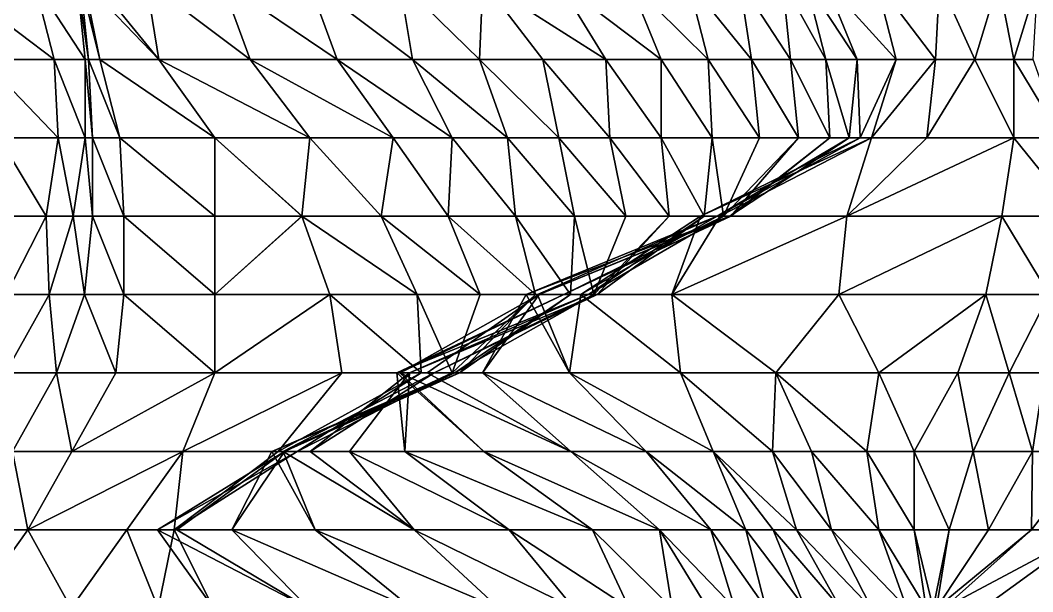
# Model space of a CAD drawing. Header units: metres. Extents: x -137 to 231, y -240 to 234.
# Drawn here: x 59 to 136.5, y -34.7 to 9 of the extents above; entities that cross this region are included whole.
import ezdxf

# ---------------------------------------------------------------- set-up
doc = ezdxf.new("R2010")
doc.units = ezdxf.units.M

msp = doc.modelspace()

# ---------------------------------------------------------------- linework, layer by layer
for points in [[(53.712433, 12, -382.37192), (61.602936, 6, -384.74457), (60.074646, 12, -385.6269), (60.074745, 12.0001, -385.6268)], [(53.712433, 12, -382.37192), (56.157684, 6, -380.96014), (61.602936, 6, -384.74457), (61.603035, 6.0001, -384.74448)], [(60.074646, 12, -385.6269), (63.991623, 6, -390.29364), (63.38031, 12, -390.64658), (63.38041, 12.0001, -390.64648)], [(60.074646, 12, -385.6269), (61.602936, 6, -384.74457), (63.991623, 6, -390.29364), (63.991722, 6.0001, -390.29355)], [(63.38031, 12, -390.64658), (64.24071, 6, -397.07803), (63.62941, 12, -397.43097), (63.62951, 12.0001, -397.43088)], [(63.38031, 12, -390.64658), (63.991623, 6, -390.29364), (64.24071, 6, -397.07803), (64.24081, 6.0001, -397.07794)], [(63.62941, 12, -397.43097), (65.10112, 6, -403.50946), (63.878494, 12, -404.21533), (63.878593, 12.0001, -404.21524)], [(63.62941, 12, -397.43097), (64.24071, 6, -397.07803), (65.10112, 6, -403.50946), (65.10122, 6.0001, -403.50937)], [(63.878494, 12, -404.21533), (69.62941, 6, -407.82327), (64.73891, 12, -410.6468), (64.739006, 12.0001, -410.6467)], [(63.878494, 12, -404.21533), (65.10112, 6, -403.50946), (69.62941, 6, -407.82327), (69.62951, 6.0001, -407.82318)], [(68.65587, 12, -415.31354), (64.73891, 12, -410.6468), (69.62941, 6, -407.82327), (69.62951, 6.0001, -407.82318)], [(68.65587, 12, -415.31354), (69.62941, 6, -407.82327), (76.602936, 6, -410.72528), (76.603035, 6.0001, -410.7252)], [(74.40677, 12, -418.92145), (68.65587, 12, -415.31354), (76.602936, 6, -410.72528), (76.603035, 6.0001, -410.7252)], [(74.40677, 12, -418.92145), (76.602936, 6, -410.72528), (83.2708, 6, -413.8038), (83.2709, 6.0001, -413.8037)], [(81.074646, 12, -421.99994), (74.40677, 12, -418.92145), (83.2708, 6, -413.8038), (83.2709, 6.0001, -413.8037)], [(81.074646, 12, -421.99994), (83.2708, 6, -413.8038), (89.0217, 6, -417.4117), (89.0218, 6.0001, -417.41162)], [(88.04817, 12, -424.902), (81.074646, 12, -421.99994), (89.0217, 6, -417.4117), (89.0218, 6.0001, -417.41162)], [(88.04817, 12, -424.902), (89.0217, 6, -417.4117), (94.1613, 6, -421.3726), (94.1614, 6.0001, -421.3725)], [(94.410385, 12, -428.15695), (88.04817, 12, -424.902), (94.1613, 6, -421.3726), (94.1614, 6.0001, -421.3725)], [(94.410385, 12, -428.15695), (94.1613, 6, -421.3726), (98.995224, 6, -425.50992), (98.99532, 6.0001, -425.50983)], [(94.410385, 12, -428.15695), (103.82918, 6, -429.64725), (100.1613, 12, -431.7649), (100.1614, 12.0001, -431.7648)], [(94.410385, 12, -428.15695), (98.995224, 6, -425.50992), (103.82918, 6, -429.64725), (103.82928, 6.0001, -429.64716)], [(100.1613, 12, -431.7649), (108.0518, 6, -434.13754), (105.60652, 12, -435.5493), (105.60662, 12.0001, -435.5492)], [(100.1613, 12, -431.7649), (103.82918, 6, -429.64725), (108.0518, 6, -434.13754), (108.0519, 6.0001, -434.13745)], [(105.60652, 12, -435.5493), (111.6631, 6, -438.9807), (110.13484, 12, -439.86307), (110.13494, 12.0001, -439.86298)], [(105.60652, 12, -435.5493), (108.0518, 6, -434.13754), (111.6631, 6, -438.9807), (111.6632, 6.0001, -438.98062)], [(110.13484, 12, -439.86307), (114.968765, 6, -444.00043), (114.0518, 12, -444.52982), (114.0519, 12.0001, -444.52972)], [(110.13484, 12, -439.86307), (111.6631, 6, -438.9807), (114.968765, 6, -444.00043), (114.968864, 6.0001, -444.00034)], [(114.0518, 12, -444.52982), (117.968765, 6, -449.19656), (117.35744, 12, -449.5495), (117.35754, 12.0001, -449.5494)], [(114.0518, 12, -444.52982), (114.968765, 6, -444.00043), (117.968765, 6, -449.19656), (117.968864, 6.0001, -449.19647)], [(117.35744, 12, -449.5495), (120.6631, 6, -454.56918), (119.13484, 12, -455.45154), (119.13494, 12.0001, -455.45145)], [(117.35744, 12, -449.5495), (117.968765, 6, -449.19656), (120.6631, 6, -454.56918), (120.6632, 6.0001, -454.5691)], [(119.13484, 12, -455.45154), (123.0518, 6, -460.11826), (120.60652, 12, -461.53003), (120.60662, 12.0001, -461.52994)], [(119.13484, 12, -455.45154), (120.6631, 6, -454.56918), (123.0518, 6, -460.11826), (123.0519, 6.0001, -460.11816)], [(120.60652, 12, -461.53003), (126.0518, 6, -465.31442), (124.52351, 12, -466.1968), (124.52361, 12.0001, -466.19672)], [(120.60652, 12, -461.53003), (123.0518, 6, -460.11826), (126.0518, 6, -465.31442), (126.0519, 6.0001, -465.31433)], [(124.52351, 12, -466.1968), (129.0518, 6, -470.5106), (129.35744, 12, -470.3341), (129.35754, 12.0001, -470.334)], [(124.52351, 12, -466.1968), (126.0518, 6, -465.31442), (129.0518, 6, -470.5106), (129.05191, 6.0001, -470.5105)], [(129.35744, 12, -470.3341), (129.0518, 6, -470.5106), (132.0518, 6, -475.70676), (132.05191, 6.0001, -475.70667)], [(129.35744, 12, -470.3341), (132.0518, 6, -475.70676), (133.88573, 12, -474.64792), (133.88583, 12.0001, -474.64783)], [(133.88573, 12, -474.64792), (132.0518, 6, -475.70676), (135.0518, 6, -480.90286), (135.05191, 6.0001, -480.90277)], [(133.88573, 12, -474.64792), (135.0518, 6, -480.90286), (136.88573, 12, -479.84406), (136.88583, 12.0001, -479.84396)], [(136.88573, 12, -479.84406), (135.0518, 6, -480.90286), (136.52351, 6, -486.9814), (136.52362, 6.0001, -486.98132)], [(56.157684, 6, -380.96014), (61.908585, 0, -384.56808), (61.602936, 6, -384.74457), (61.603035, 6.0001, -384.74448)], [(56.157684, 6, -380.96014), (57.38031, 0, -380.25427), (61.908585, 0, -384.56808), (61.908684, 0.0001, -384.568)], [(61.602936, 6, -384.74457), (63.991623, 0, -390.29364), (63.991623, 6, -390.29364), (63.991722, 6.0001, -390.29355)], [(61.602936, 6, -384.74457), (61.908585, 0, -384.56808), (63.991623, 0, -390.29364), (63.991722, 0.0001, -390.29355)], [(63.991623, 6, -390.29364), (64.54637, 0, -396.90155), (64.24071, 6, -397.07803), (64.24081, 6.0001, -397.07794)], [(63.991623, 6, -390.29364), (63.991623, 0, -390.29364), (64.54637, 0, -396.90155), (64.54647, 0.0001, -396.90146)], [(64.24071, 6, -397.07803), (66.62941, 0, -402.6271), (65.10112, 6, -403.50946), (65.10122, 6.0001, -403.50937)], [(64.24071, 6, -397.07803), (64.54637, 0, -396.90155), (66.62941, 0, -402.6271), (66.62951, 0.0001, -402.627)], [(65.10112, 6, -403.50946), (73.908585, 0, -405.3527), (69.62941, 6, -407.82327), (69.62951, 6.0001, -407.82318)], [(65.10112, 6, -403.50946), (66.62941, 0, -402.6271), (73.908585, 0, -405.3527), (73.90868, 0.0001, -405.3526)], [(69.62941, 6, -407.82327), (81.18776, 0, -408.07825), (76.602936, 6, -410.72528), (76.603035, 6.0001, -410.7252)], [(69.62941, 6, -407.82327), (73.908585, 0, -405.3527), (81.18776, 0, -408.07825), (81.18786, 0.0001, -408.07816)], [(76.602936, 6, -410.72528), (87.54999, 0, -411.33322), (83.2708, 6, -413.8038), (83.2709, 6.0001, -413.8037)], [(76.602936, 6, -410.72528), (81.18776, 0, -408.07825), (87.54999, 0, -411.33322), (87.55009, 0.0001, -411.33313)], [(83.2708, 6, -413.8038), (92.07826, 0, -415.647), (89.0217, 6, -417.4117), (89.0218, 6.0001, -417.41162)], [(83.2708, 6, -413.8038), (87.54999, 0, -411.33322), (92.07826, 0, -415.647), (92.07836, 0.0001, -415.6469)], [(89.0217, 6, -417.4117), (96.30089, 0, -420.1373), (94.1613, 6, -421.3726), (94.1614, 6.0001, -421.3725)], [(89.0217, 6, -417.4117), (92.07826, 0, -415.647), (96.30089, 0, -420.1373), (96.30099, 0.0001, -420.1372)], [(94.1613, 6, -421.3726), (100.21785, 0, -424.80402), (98.995224, 6, -425.50992), (98.99532, 6.0001, -425.50983)], [(94.1613, 6, -421.3726), (96.30089, 0, -420.1373), (100.21785, 0, -424.80402), (100.21795, 0.0001, -424.80392)], [(98.995224, 6, -425.50992), (104.13484, 0, -429.47076), (103.82918, 6, -429.64725), (103.82928, 6.0001, -429.64716)], [(98.995224, 6, -425.50992), (100.21785, 0, -424.80402), (104.13484, 0, -429.47076), (104.13494, 0.0001, -429.47067)], [(103.82918, 6, -429.64725), (108.0518, 0, -434.13754), (108.0518, 6, -434.13754), (108.0519, 6.0001, -434.13745)], [(103.82918, 6, -429.64725), (104.13484, 0, -429.47076), (108.0518, 0, -434.13754), (108.0519, 0.0001, -434.13745)], [(108.0518, 6, -434.13754), (111.968765, 0, -438.80426), (111.6631, 6, -438.9807), (111.6632, 6.0001, -438.98062)], [(108.0518, 6, -434.13754), (108.0518, 0, -434.13754), (111.968765, 0, -438.80426), (111.968864, 0.0001, -438.80417)], [(111.6631, 6, -438.9807), (115.58006, 0, -443.6475), (114.968765, 6, -444.00043), (114.968864, 6.0001, -444.00034)], [(111.6631, 6, -438.9807), (111.968765, 0, -438.80426), (115.58006, 0, -443.6475), (115.58016, 0.0001, -443.6474)], [(114.968765, 6, -444.00043), (118.58006, 0, -448.84363), (117.968765, 6, -449.19656), (117.968864, 6.0001, -449.19647)], [(114.968765, 6, -444.00043), (115.58006, 0, -443.6475), (118.58006, 0, -448.84363), (118.58016, 0.0001, -448.84354)], [(117.968765, 6, -449.19656), (120.968765, 0, -454.39273), (120.6631, 6, -454.56918), (120.6632, 6.0001, -454.5691)], [(117.968765, 6, -449.19656), (118.58006, 0, -448.84363), (120.968765, 0, -454.39273), (120.968864, 0.0001, -454.39264)], [(120.6631, 6, -454.56918), (122.440475, 0, -460.47122), (123.0518, 6, -460.11826), (123.0519, 6.0001, -460.11816)], [(120.6631, 6, -454.56918), (120.968765, 0, -454.39273), (122.440475, 0, -460.47122), (122.440575, 0.0001, -460.47113)], [(123.0518, 6, -460.11826), (122.440475, 0, -460.47122), (123.30089, 0, -466.90268), (123.30099, 0.0001, -466.9026)], [(123.0518, 6, -460.11826), (123.30089, 0, -466.90268), (126.0518, 6, -465.31442), (126.0519, 6.0001, -465.31433)], [(126.0518, 6, -465.31442), (123.30089, 0, -466.90268), (124.1613, 0, -473.3341), (124.1614, 0.0001, -473.334)], [(126.0518, 6, -465.31442), (124.1613, 0, -473.3341), (129.0518, 6, -470.5106), (129.05191, 6.0001, -470.5105)], [(129.0518, 6, -470.5106), (124.1613, 0, -473.3341), (128.38393, 0, -477.8244), (128.38403, 0.0001, -477.8243)], [(129.0518, 6, -470.5106), (128.38393, 0, -477.8244), (132.0518, 6, -475.70676), (132.05191, 6.0001, -475.70667)], [(132.0518, 6, -475.70676), (128.38393, 0, -477.8244), (135.0518, 0, -480.90286), (135.05191, 0.0001, -480.90277)], [(132.0518, 6, -475.70676), (135.0518, 0, -480.90286), (135.0518, 6, -480.90286), (135.05191, 6.0001, -480.90277)], [(135.0518, 6, -480.90286), (138.6631, 0, -485.7461), (136.52351, 6, -486.9814), (136.52362, 6.0001, -486.98132)], [(135.0518, 6, -480.90286), (135.0518, 0, -480.90286), (138.6631, 0, -485.7461), (138.66321, 0.0001, -485.746)], [(57.38031, 0, -380.25427), (56.463333, -6, -380.7837), (60.991623, -6, -385.09747), (60.991722, -5.9999, -385.09738)], [(57.38031, 0, -380.25427), (60.991623, -6, -385.09747), (61.908585, 0, -384.56808), (61.908684, 0.0001, -384.568)], [(61.908585, 0, -384.56808), (60.991623, -6, -385.09747), (63.074646, -6, -390.82306), (63.074745, -5.9999, -390.82297)], [(61.908585, 0, -384.56808), (63.074646, -6, -390.82306), (63.991623, 0, -390.29364), (63.991722, 0.0001, -390.29355)], [(63.991623, 0, -390.29364), (63.074646, -6, -390.82306), (64.54637, -6, -396.90155), (64.54647, -5.9999, -396.90146)], [(63.991623, 0, -390.29364), (64.54637, -6, -396.90155), (64.54637, 0, -396.90155), (64.54647, 0.0001, -396.90146)], [(64.54637, 0, -396.90155), (66.93506, -6, -402.45065), (66.62941, 0, -402.6271), (66.62951, 0.0001, -402.627)], [(64.54637, 0, -396.90155), (64.54637, -6, -396.90155), (66.93506, -6, -402.45065), (66.93516, -5.9999, -402.45056)], [(66.62941, 0, -402.6271), (73.908585, -6, -405.3527), (73.908585, 0, -405.3527), (73.90868, 0.0001, -405.3526)], [(66.62941, 0, -402.6271), (66.93506, -6, -402.45065), (73.908585, -6, -405.3527), (73.90868, -5.9999, -405.3526)], [(73.908585, 0, -405.3527), (80.57646, -6, -408.43118), (81.18776, 0, -408.07825), (81.18786, 0.0001, -408.07816)], [(73.908585, 0, -405.3527), (73.908585, -6, -405.3527), (80.57646, -6, -408.43118), (80.57656, -5.9999, -408.4311)], [(81.18776, 0, -408.07825), (80.57646, -6, -408.43118), (86.63301, -6, -411.86264), (86.63311, -5.9999, -411.86255)], [(81.18776, 0, -408.07825), (86.63301, -6, -411.86264), (87.54999, 0, -411.33322), (87.55009, 0.0001, -411.33313)], [(87.54999, 0, -411.33322), (86.63301, -6, -411.86264), (91.77261, -6, -415.8235), (91.77271, -5.9999, -415.8234)], [(87.54999, 0, -411.33322), (91.77261, -6, -415.8235), (92.07826, 0, -415.647), (92.07836, 0.0001, -415.6469)], [(92.07826, 0, -415.647), (91.77261, -6, -415.8235), (96.912186, -6, -419.78436), (96.912285, -5.9999, -419.78427)], [(92.07826, 0, -415.647), (96.912186, -6, -419.78436), (96.30089, 0, -420.1373), (96.30099, 0.0001, -420.1372)], [(96.30089, 0, -420.1373), (101.440475, -6, -424.09814), (100.21785, 0, -424.80402), (100.21795, 0.0001, -424.80392)], [(96.30089, 0, -420.1373), (96.912186, -6, -419.78436), (101.440475, -6, -424.09814), (101.440575, -5.9999, -424.09805)], [(100.21785, 0, -424.80402), (105.35744, -6, -428.7649), (104.13484, 0, -429.47076), (104.13494, 0.0001, -429.47067)], [(100.21785, 0, -424.80402), (101.440475, -6, -424.09814), (105.35744, -6, -428.7649), (105.35754, -5.9999, -428.7648)], [(104.13484, 0, -429.47076), (108.6631, -6, -433.78458), (108.0518, 0, -434.13754), (108.0519, 0.0001, -434.13745)], [(104.13484, 0, -429.47076), (105.35744, -6, -428.7649), (108.6631, -6, -433.78458), (108.6632, -5.9999, -433.7845)], [(108.0518, 0, -434.13754), (111.35744, -6, -439.1572), (111.968765, 0, -438.80426), (111.968864, 0.0001, -438.80417)], [(108.0518, 0, -434.13754), (108.6631, -6, -433.78458), (111.35744, -6, -439.1572), (111.35754, -5.9999, -439.1571)], [(112.353836, -6, -466.29474), (111.07466, -6, -473.9615), (123.30089, 0, -466.90268), (123.30099, 0.0001, -466.9026)], [(111.07466, -6, -473.9615), (112.54637, -6, -480.03998), (124.1613, 0, -473.3341), (124.1614, 0.0001, -473.334)], [(111.07466, -6, -473.9615), (124.1613, 0, -473.3341), (123.30089, 0, -466.90268), (123.30099, 0.0001, -466.9026)], [(111.968765, 0, -438.80426), (111.35744, -6, -439.1572), (112.82918, -6, -445.23572), (112.82928, -5.9999, -445.23563)], [(111.968765, 0, -438.80426), (112.82918, -6, -445.23572), (115.58006, 0, -443.6475), (115.58016, 0.0001, -443.6474)], [(113.32738, -6, -458.80447), (112.353836, -6, -466.29474), (122.440475, 0, -460.47122), (122.440575, 0.0001, -460.47113)], [(112.353836, -6, -466.29474), (123.30089, 0, -466.90268), (122.440475, 0, -460.47122), (122.440575, 0.0001, -460.47113)], [(124.1613, 0, -473.3341), (112.54637, -6, -480.03998), (122.2708, -6, -481.3538), (122.2709, -5.9999, -481.3537)], [(112.82918, -6, -445.23572), (113.38393, -6, -451.84363), (118.58006, 0, -448.84363), (118.58016, 0.0001, -448.84354)], [(112.82918, -6, -445.23572), (118.58006, 0, -448.84363), (115.58006, 0, -443.6475), (115.58016, 0.0001, -443.6474)], [(113.38393, -6, -451.84363), (113.32738, -6, -458.80447), (120.968765, 0, -454.39273), (120.968864, 0.0001, -454.39264)], [(113.32738, -6, -458.80447), (122.440475, 0, -460.47122), (120.968765, 0, -454.39273), (120.968864, 0.0001, -454.39264)], [(113.38393, -6, -451.84363), (120.968765, 0, -454.39273), (118.58006, 0, -448.84363), (118.58016, 0.0001, -448.84354)], [(124.1613, 0, -473.3341), (122.2708, -6, -481.3538), (128.38393, 0, -477.8244), (128.38403, 0.0001, -477.8243)], [(122.2708, -6, -481.3538), (134.13484, -6, -481.43228), (135.0518, 0, -480.90286), (135.05191, 0.0001, -480.90277)], [(122.2708, -6, -481.3538), (135.0518, 0, -480.90286), (128.38393, 0, -477.8244), (128.38403, 0.0001, -477.8243)], [(135.0518, 0, -480.90286), (134.13484, -6, -481.43228), (139.88573, -6, -485.04022), (139.88583, -5.9999, -485.04013)], [(135.0518, 0, -480.90286), (139.88573, -6, -485.04022), (138.6631, 0, -485.7461), (138.66321, 0.0001, -485.746)], [(56.463333, -6, -380.7837), (57.93506, -12, -386.86218), (60.991623, -6, -385.09747), (60.991722, -5.9999, -385.09738)], [(60.991623, -6, -385.09747), (57.93506, -12, -386.86218), (61.240707, -12, -391.88187), (61.240807, -11.9999, -391.88177)], [(60.991623, -6, -385.09747), (61.240707, -12, -391.88187), (63.074646, -6, -390.82306), (63.074745, -5.9999, -390.82297)], [(63.074646, -6, -390.82306), (61.240707, -12, -391.88187), (63.93506, -12, -397.2545), (63.935158, -11.9999, -397.2544)], [(63.074646, -6, -390.82306), (63.93506, -12, -397.2545), (64.54637, -6, -396.90155), (64.54647, -5.9999, -396.90146)], [(64.54637, -6, -396.90155), (63.93506, -12, -397.2545), (66.93506, -12, -402.45065), (66.93516, -11.9999, -402.45056)], [(64.54637, -6, -396.90155), (66.93506, -12, -402.45065), (66.93506, -6, -402.45065), (66.93516, -5.9999, -402.45056)], [(66.93506, -6, -402.45065), (73.908585, -12, -405.3527), (73.908585, -6, -405.3527), (73.90868, -5.9999, -405.3526)], [(66.93506, -6, -402.45065), (66.93506, -12, -402.45065), (73.908585, -12, -405.3527), (73.90868, -11.9999, -405.3526)], [(73.908585, -12, -405.3527), (82.71605, -12, -407.1959), (80.57646, -6, -408.43118), (80.57656, -5.9999, -408.4311)], [(73.908585, -12, -405.3527), (80.57646, -6, -408.43118), (73.908585, -6, -405.3527), (73.90868, -5.9999, -405.3526)], [(80.57646, -6, -408.43118), (89.38393, -12, -410.2744), (86.63301, -6, -411.86264), (86.63311, -5.9999, -411.86255)], [(80.57646, -6, -408.43118), (82.71605, -12, -407.1959), (89.38393, -12, -410.2744), (89.384026, -11.9999, -410.27432)], [(86.63301, -6, -411.86264), (94.21785, -12, -414.4117), (91.77261, -6, -415.8235), (91.77271, -5.9999, -415.8234)], [(86.63301, -6, -411.86264), (89.38393, -12, -410.2744), (94.21785, -12, -414.4117), (94.21795, -11.9999, -414.41162)], [(91.77261, -6, -415.8235), (98.440475, -12, -418.902), (96.912186, -6, -419.78436), (96.912285, -5.9999, -419.78427)], [(91.77261, -6, -415.8235), (94.21785, -12, -414.4117), (98.440475, -12, -418.902), (98.440575, -11.9999, -418.90192)], [(96.912186, -6, -419.78436), (101.13484, -12, -424.2746), (101.440475, -6, -424.09814), (101.440575, -5.9999, -424.09805)], [(96.912186, -6, -419.78436), (98.440475, -12, -418.902), (101.13484, -12, -424.2746), (101.13494, -11.9999, -424.2745)], [(98.71242, -12, -460.3142), (97.73891, -12, -467.80447), (113.32738, -6, -458.80447), (113.32748, -5.9999, -458.80438)], [(97.73891, -12, -467.80447), (98.59932, -12, -474.23593), (112.353836, -6, -466.29474), (112.353935, -5.9999, -466.29465)], [(97.73891, -12, -467.80447), (112.353836, -6, -466.29474), (113.32738, -6, -458.80447), (113.32748, -5.9999, -458.80438)], [(112.353836, -6, -466.29474), (98.59932, -12, -474.23593), (101.90498, -12, -479.2556), (101.90508, -11.9999, -479.25552)], [(100.60292, -12, -452.29453), (98.71242, -12, -460.3142), (113.38393, -6, -451.84363), (113.384026, -5.9999, -451.84354)], [(98.71242, -12, -460.3142), (113.32738, -6, -458.80447), (113.38393, -6, -451.84363), (113.384026, -5.9999, -451.84354)], [(102.49342, -12, -444.27484), (100.60292, -12, -452.29453), (112.82918, -6, -445.23572), (112.82928, -5.9999, -445.23563)], [(100.60292, -12, -452.29453), (113.38393, -6, -451.84363), (112.82918, -6, -445.23572), (112.82928, -5.9999, -445.23563)], [(101.440475, -6, -424.09814), (101.13484, -12, -424.2746), (102.912186, -12, -430.17667), (102.912285, -11.9999, -430.17657)], [(101.440475, -6, -424.09814), (102.912186, -12, -430.17667), (105.35744, -6, -428.7649), (105.35754, -5.9999, -428.7648)], [(112.353836, -6, -466.29474), (101.90498, -12, -479.2556), (111.07466, -6, -473.9615), (111.07476, -5.9999, -473.9614)], [(111.07466, -6, -473.9615), (101.90498, -12, -479.2556), (108.878494, -12, -482.15762), (108.87859, -11.9999, -482.15753)], [(103.1613, -12, -436.96106), (102.49342, -12, -444.27484), (111.35744, -6, -439.1572), (111.35754, -5.9999, -439.1571)], [(102.49342, -12, -444.27484), (112.82918, -6, -445.23572), (111.35744, -6, -439.1572), (111.35754, -5.9999, -439.1571)], [(102.912186, -12, -430.17667), (103.1613, -12, -436.96106), (108.6631, -6, -433.78458), (108.6632, -5.9999, -433.7845)], [(102.912186, -12, -430.17667), (108.6631, -6, -433.78458), (105.35744, -6, -428.7649), (105.35754, -5.9999, -428.7648)], [(103.1613, -12, -436.96106), (111.35744, -6, -439.1572), (108.6631, -6, -433.78458), (108.6632, -5.9999, -433.7845)], [(111.07466, -6, -473.9615), (108.878494, -12, -482.15762), (112.54637, -6, -480.03998), (112.54647, -5.9999, -480.0399)], [(108.878494, -12, -482.15762), (121.6595, -12, -481.70676), (122.2708, -6, -481.3538), (122.2709, -5.9999, -481.3537)], [(108.878494, -12, -482.15762), (122.2708, -6, -481.3538), (112.54637, -6, -480.03998), (112.54647, -5.9999, -480.0399)], [(121.6595, -12, -481.70676), (132.91219, -12, -482.13818), (134.13484, -6, -481.43228), (134.13495, -5.9999, -481.4322)], [(121.6595, -12, -481.70676), (134.13484, -6, -481.43228), (122.2708, -6, -481.3538), (122.2709, -5.9999, -481.3537)], [(134.13484, -6, -481.43228), (132.91219, -12, -482.13818), (137.74614, -12, -486.2755), (137.74625, -11.9999, -486.27542)], [(134.13484, -6, -481.43228), (137.74614, -12, -486.2755), (139.88573, -6, -485.04022), (139.88583, -5.9999, -485.04013)], [(57.93506, -12, -386.86218), (57.878494, -18, -393.82306), (61.240707, -12, -391.88187), (61.240807, -11.9999, -391.88177)], [(61.240707, -12, -391.88187), (57.878494, -18, -393.82306), (61.79547, -18, -398.48978), (61.79557, -17.9999, -398.4897)], [(61.240707, -12, -391.88187), (61.79547, -18, -398.48978), (63.93506, -12, -397.2545), (63.935158, -11.9999, -397.2544)], [(63.93506, -12, -397.2545), (61.79547, -18, -398.48978), (66.323746, -18, -402.8036), (66.323845, -17.9999, -402.8035)], [(63.93506, -12, -397.2545), (66.323746, -18, -402.8036), (66.93506, -12, -402.45065), (66.93516, -11.9999, -402.45056)], [(66.93506, -12, -402.45065), (66.323746, -18, -402.8036), (73.908585, -18, -405.3527), (73.90868, -17.9999, -405.3526)], [(66.93506, -12, -402.45065), (73.908585, -18, -405.3527), (73.908585, -12, -405.3527), (73.90868, -11.9999, -405.3526)], [(73.908585, -18, -405.3527), (83.63301, -18, -406.66647), (82.71605, -12, -407.1959), (82.71615, -11.9999, -407.1958)], [(73.908585, -18, -405.3527), (82.71605, -12, -407.1959), (73.908585, -12, -405.3527), (73.90868, -11.9999, -405.3526)], [(82.71605, -12, -407.1959), (89.689575, -18, -410.09793), (89.38393, -12, -410.2744), (89.384026, -11.9999, -410.27432)], [(82.71605, -12, -407.1959), (83.63301, -18, -406.66647), (89.689575, -18, -410.09793), (89.689674, -17.9999, -410.09784)], [(88.79547, -18, -445.25516), (87.82193, -18, -452.74542), (102.49342, -12, -444.27484), (102.49352, -11.9999, -444.27475)], [(87.82193, -18, -452.74542), (88.07103, -18, -459.52982), (100.60292, -12, -452.29453), (100.60302, -11.9999, -452.29443)], [(87.82193, -18, -452.74542), (100.60292, -12, -452.29453), (102.49342, -12, -444.27484), (102.49352, -11.9999, -444.27475)], [(88.07103, -18, -459.52982), (90.15407, -18, -465.25537), (98.71242, -12, -460.3142), (98.71252, -11.9999, -460.31412)], [(88.07103, -18, -459.52982), (98.71242, -12, -460.3142), (100.60292, -12, -452.29453), (100.60302, -11.9999, -452.29443)], [(90.68596, -18, -437.23547), (88.79547, -18, -445.25516), (103.1613, -12, -436.96106), (103.1614, -11.9999, -436.96097)], [(88.79547, -18, -445.25516), (102.49342, -12, -444.27484), (103.1613, -12, -436.96106), (103.1614, -11.9999, -436.96097)], [(89.38393, -12, -410.2744), (92.07826, -18, -415.647), (94.21785, -12, -414.4117), (94.21795, -11.9999, -414.41162)], [(89.38393, -12, -410.2744), (89.689575, -18, -410.09793), (92.07826, -18, -415.647), (92.07836, -17.9999, -415.6469)], [(98.71242, -12, -460.3142), (90.15407, -18, -465.25537), (94.37669, -18, -469.74567), (94.37679, -17.9999, -469.74557)], [(92.2708, -18, -429.39224), (90.68596, -18, -437.23547), (102.912186, -12, -430.17667), (102.912285, -11.9999, -430.17657)], [(90.68596, -18, -437.23547), (103.1613, -12, -436.96106), (102.912186, -12, -430.17667), (102.912285, -11.9999, -430.17657)], [(92.07826, -18, -415.647), (92.63301, -18, -422.25494), (98.440475, -12, -418.902), (98.440575, -11.9999, -418.90192)], [(92.07826, -18, -415.647), (98.440475, -12, -418.902), (94.21785, -12, -414.4117), (94.21795, -11.9999, -414.41162)], [(92.63301, -18, -422.25494), (92.2708, -18, -429.39224), (101.13484, -12, -424.2746), (101.13494, -11.9999, -424.2745)], [(92.2708, -18, -429.39224), (102.912186, -12, -430.17667), (101.13484, -12, -424.2746), (101.13494, -11.9999, -424.2745)], [(92.63301, -18, -422.25494), (101.13484, -12, -424.2746), (98.440475, -12, -418.902), (98.440575, -11.9999, -418.90192)], [(98.71242, -12, -460.3142), (94.37669, -18, -469.74567), (97.73891, -12, -467.80447), (97.739006, -11.9999, -467.80438)], [(97.73891, -12, -467.80447), (94.37669, -18, -469.74567), (101.04457, -18, -472.82416), (101.04467, -17.9999, -472.82407)], [(97.73891, -12, -467.80447), (101.04457, -18, -472.82416), (98.59932, -12, -474.23593), (98.59942, -11.9999, -474.23584)], [(101.90498, -12, -479.2556), (98.59932, -12, -474.23593), (101.04457, -18, -472.82416), (101.04467, -17.9999, -472.82407)], [(101.90498, -12, -479.2556), (101.04457, -18, -472.82416), (109.54637, -18, -474.84384), (109.54647, -17.9999, -474.84375)], [(108.878494, -12, -482.15762), (101.90498, -12, -479.2556), (109.54637, -18, -474.84384), (109.54647, -17.9999, -474.84375)], [(116.82555, -18, -477.5694), (121.6595, -12, -481.70676), (108.878494, -12, -482.15762), (108.87859, -11.9999, -482.15753)], [(108.878494, -12, -482.15762), (109.54637, -18, -474.84384), (116.82555, -18, -477.5694), (116.825645, -17.9999, -477.5693)], [(116.82555, -18, -477.5694), (124.71605, -18, -479.94205), (121.6595, -12, -481.70676), (121.6596, -11.9999, -481.70667)], [(124.71605, -18, -479.94205), (132.91219, -12, -482.13818), (121.6595, -12, -481.70676), (121.6596, -11.9999, -481.70667)], [(124.71605, -18, -479.94205), (130.7726, -18, -483.37347), (132.91219, -12, -482.13818), (132.9123, -11.9999, -482.1381)], [(132.91219, -12, -482.13818), (130.7726, -18, -483.37347), (134.68959, -18, -488.04022), (134.6897, -17.9999, -488.04013)], [(132.91219, -12, -482.13818), (134.68959, -18, -488.04022), (137.74614, -12, -486.2755), (137.74625, -11.9999, -486.27542)], [(137.74614, -12, -486.2755), (134.68959, -18, -488.04022), (137.38393, -18, -493.41284), (137.38403, -17.9999, -493.41275)], [(57.878494, -18, -393.82306), (58.433243, -24, -400.43097), (61.79547, -18, -398.48978), (61.79557, -17.9999, -398.4897)], [(61.79547, -18, -398.48978), (58.433243, -24, -400.43097), (62.961533, -24, -404.74475), (62.96163, -23.9999, -404.74466)], [(61.79547, -18, -398.48978), (62.961533, -24, -404.74475), (66.323746, -18, -402.8036), (66.323845, -17.9999, -402.8035)], [(62.961533, -24, -404.74475), (71.46333, -24, -406.76443), (73.908585, -18, -405.3527), (73.90868, -17.9999, -405.3526)], [(62.961533, -24, -404.74475), (73.908585, -18, -405.3527), (66.323746, -18, -402.8036), (66.323845, -17.9999, -402.8035)], [(71.46333, -24, -406.76443), (78.74251, -24, -409.49), (83.63301, -18, -406.66647), (83.63311, -17.9999, -406.66638)], [(71.46333, -24, -406.76443), (83.63301, -18, -406.66647), (73.908585, -18, -405.3527), (73.90868, -17.9999, -405.3526)], [(79.24071, -24, -423.05878), (78.26718, -24, -430.54904), (92.63301, -18, -422.25494), (92.63311, -17.9999, -422.25485)], [(78.26718, -24, -430.54904), (79.127594, -24, -436.9805), (92.2708, -18, -429.39224), (92.2709, -17.9999, -429.39215)], [(78.26718, -24, -430.54904), (92.2708, -18, -429.39224), (92.63301, -18, -422.25494), (92.63311, -17.9999, -422.25485)], [(78.74251, -24, -409.49), (80.21425, -24, -415.5685), (89.689575, -18, -410.09793), (89.689674, -17.9999, -410.09784)], [(78.74251, -24, -409.49), (89.689575, -18, -410.09793), (83.63301, -18, -406.66647), (83.63311, -17.9999, -406.66638)], [(79.127594, -24, -436.9805), (81.21062, -24, -442.70605), (90.68596, -18, -437.23547), (90.68606, -17.9999, -437.23538)], [(79.127594, -24, -436.9805), (90.68596, -18, -437.23547), (92.2708, -18, -429.39224), (92.2709, -17.9999, -429.39215)], [(80.21425, -24, -415.5685), (79.24071, -24, -423.05878), (92.07826, -18, -415.647), (92.07836, -17.9999, -415.6469)], [(79.24071, -24, -423.05878), (92.63301, -18, -422.25494), (92.07826, -18, -415.647), (92.07836, -17.9999, -415.6469)], [(80.21425, -24, -415.5685), (92.07826, -18, -415.647), (89.689575, -18, -410.09793), (89.689674, -17.9999, -410.09784)], [(81.21062, -24, -442.70605), (84.21062, -24, -447.90222), (88.79547, -18, -445.25516), (88.79557, -17.9999, -445.25507)], [(81.21062, -24, -442.70605), (88.79547, -18, -445.25516), (90.68596, -18, -437.23547), (90.68606, -17.9999, -437.23538)], [(88.79547, -18, -445.25516), (84.21062, -24, -447.90222), (88.43324, -24, -452.3925), (88.43334, -23.9999, -452.3924)], [(88.79547, -18, -445.25516), (88.43324, -24, -452.3925), (87.82193, -18, -452.74542), (87.82203, -17.9999, -452.74533)], [(94.48981, -24, -455.82394), (88.07103, -18, -459.52982), (87.82193, -18, -452.74542), (87.82203, -17.9999, -452.74533)], [(94.48981, -24, -455.82394), (87.82193, -18, -452.74542), (88.43324, -24, -452.3925), (88.43334, -23.9999, -452.3924)], [(101.15767, -24, -458.90244), (90.15407, -18, -465.25537), (88.07103, -18, -459.52982), (88.07113, -17.9999, -459.52972)], [(101.15767, -24, -458.90244), (88.07103, -18, -459.52982), (94.48981, -24, -455.82394), (94.48991, -23.9999, -455.82385)], [(94.37669, -18, -469.74567), (90.15407, -18, -465.25537), (101.15767, -24, -458.90244), (101.15777, -23.9999, -458.90234)], [(94.37669, -18, -469.74567), (101.15767, -24, -458.90244), (106.908585, -24, -462.51038), (106.90868, -23.9999, -462.51028)], [(101.04457, -18, -472.82416), (94.37669, -18, -469.74567), (106.908585, -24, -462.51038), (106.90868, -23.9999, -462.51028)], [(101.04457, -18, -472.82416), (106.908585, -24, -462.51038), (112.04817, -24, -466.47122), (112.04827, -23.9999, -466.47113)], [(109.54637, -18, -474.84384), (101.04457, -18, -472.82416), (112.04817, -24, -466.47122), (112.04827, -23.9999, -466.47113)], [(109.54637, -18, -474.84384), (112.04817, -24, -466.47122), (116.57646, -24, -470.78503), (116.57656, -23.9999, -470.78494)], [(116.82555, -18, -477.5694), (109.54637, -18, -474.84384), (116.57646, -24, -470.78503), (116.57656, -23.9999, -470.78494)], [(116.82555, -18, -477.5694), (116.57646, -24, -470.78503), (119.57646, -24, -475.98117), (119.57656, -23.9999, -475.98108)], [(116.82555, -18, -477.5694), (123.79909, -24, -480.47144), (124.71605, -18, -479.94205), (124.71615, -17.9999, -479.94196)], [(116.82555, -18, -477.5694), (119.57646, -24, -475.98117), (123.79909, -24, -480.47144), (123.79919, -23.9999, -480.47134)], [(124.71605, -18, -479.94205), (123.79909, -24, -480.47144), (127.410385, -24, -485.31464), (127.410484, -23.9999, -485.31454)], [(124.71605, -18, -479.94205), (127.410385, -24, -485.31464), (130.7726, -18, -483.37347), (130.7727, -17.9999, -483.37338)], [(130.7726, -18, -483.37347), (127.410385, -24, -485.31464), (131.93867, -24, -489.62845), (131.93878, -23.9999, -489.62836)], [(130.7726, -18, -483.37347), (131.93867, -24, -489.62845), (134.68959, -18, -488.04022), (134.6897, -17.9999, -488.04013)], [(134.68959, -18, -488.04022), (131.93867, -24, -489.62845), (136.46696, -24, -493.94223), (136.46707, -23.9999, -493.94214)], [(134.68959, -18, -488.04022), (136.46696, -24, -493.94223), (137.38393, -18, -493.41284), (137.38403, -17.9999, -493.41275)], [(137.38393, -18, -493.41284), (136.46696, -24, -493.94223), (140.99522, -24, -498.25607), (140.99533, -23.9999, -498.25598)], [(58.433243, -24, -400.43097), (57.51628, -30, -400.9604), (59.59932, -30, -406.68594), (59.59942, -29.9999, -406.68585)], [(58.433243, -24, -400.43097), (59.59932, -30, -406.68594), (62.961533, -24, -404.74475), (62.96163, -23.9999, -404.74466)], [(59.59932, -30, -406.68594), (67.18416, -30, -409.23505), (71.46333, -24, -406.76443), (71.46343, -23.9999, -406.76434)], [(59.59932, -30, -406.68594), (71.46333, -24, -406.76443), (62.961533, -24, -404.74475), (62.96163, -23.9999, -404.74466)], [(71.46333, -24, -406.76443), (67.18416, -30, -409.23505), (70.79547, -30, -414.07822), (70.79557, -29.9999, -414.07812)], [(70.79547, -30, -414.07822), (69.51628, -30, -421.745), (80.21425, -24, -415.5685), (80.21435, -23.9999, -415.56842)], [(69.51628, -30, -421.745), (70.98799, -30, -427.8235), (79.24071, -24, -423.05878), (79.24081, -23.9999, -423.0587)], [(69.51628, -30, -421.745), (79.24071, -24, -423.05878), (80.21425, -24, -415.5685), (80.21435, -23.9999, -415.56842)], [(71.46333, -24, -406.76443), (70.79547, -30, -414.07822), (78.74251, -24, -409.49), (78.74261, -23.9999, -409.4899)], [(70.79547, -30, -414.07822), (80.21425, -24, -415.5685), (78.74251, -24, -409.49), (78.74261, -23.9999, -409.4899)], [(79.24071, -24, -423.05878), (70.98799, -30, -427.8235), (75.21062, -30, -432.31375), (75.21072, -29.9999, -432.31366)], [(79.24071, -24, -423.05878), (75.21062, -30, -432.31375), (78.26718, -24, -430.54904), (78.26728, -23.9999, -430.54895)], [(78.26718, -24, -430.54904), (75.21062, -30, -432.31375), (81.572845, -30, -435.56873), (81.572945, -29.9999, -435.56863)], [(78.26718, -24, -430.54904), (81.572845, -30, -435.56873), (79.127594, -24, -436.9805), (79.12769, -23.9999, -436.9804)], [(89.157684, -30, -438.11783), (81.21062, -24, -442.70605), (79.127594, -24, -436.9805), (79.12769, -23.9999, -436.9804)], [(89.157684, -30, -438.11783), (79.127594, -24, -436.9805), (81.572845, -30, -435.56873), (81.572945, -29.9999, -435.56863)], [(84.21062, -24, -447.90222), (81.21062, -24, -442.70605), (89.157684, -30, -438.11783), (89.15778, -29.9999, -438.11774)], [(84.21062, -24, -447.90222), (89.157684, -30, -438.11783), (96.436874, -30, -440.8434), (96.43697, -29.9999, -440.84332)], [(88.43324, -24, -452.3925), (84.21062, -24, -447.90222), (96.436874, -30, -440.8434), (96.43697, -29.9999, -440.84332)], [(88.43324, -24, -452.3925), (96.436874, -30, -440.8434), (102.79909, -30, -444.09836), (102.79919, -29.9999, -444.09827)], [(94.48981, -24, -455.82394), (88.43324, -24, -452.3925), (102.79909, -30, -444.09836), (102.79919, -29.9999, -444.09827)], [(94.48981, -24, -455.82394), (102.79909, -30, -444.09836), (107.938675, -30, -448.05923), (107.938774, -29.9999, -448.05914)], [(101.15767, -24, -458.90244), (94.48981, -24, -455.82394), (107.938675, -30, -448.05923), (107.938774, -29.9999, -448.05914)], [(101.15767, -24, -458.90244), (107.938675, -30, -448.05923), (111.85564, -30, -452.72598), (111.855736, -29.9999, -452.7259)], [(106.908585, -24, -462.51038), (101.15767, -24, -458.90244), (111.85564, -30, -452.72598), (111.855736, -29.9999, -452.7259)], [(106.908585, -24, -462.51038), (111.85564, -30, -452.72598), (114.55, -30, -458.0986), (114.5501, -29.9999, -458.0985)], [(112.04817, -24, -466.47122), (106.908585, -24, -462.51038), (114.55, -30, -458.0986), (114.5501, -29.9999, -458.0985)], [(112.04817, -24, -466.47122), (118.410385, -30, -469.7262), (116.57646, -24, -470.78503), (116.57656, -23.9999, -470.78494)], [(112.04817, -24, -466.47122), (114.55, -30, -458.0986), (116.63301, -30, -463.82416), (116.63311, -29.9999, -463.82407)], [(112.04817, -24, -466.47122), (116.63301, -30, -463.82416), (118.410385, -30, -469.7262), (118.410484, -29.9999, -469.7261)], [(116.57646, -24, -470.78503), (121.10475, -30, -475.09882), (119.57646, -24, -475.98117), (119.57656, -23.9999, -475.98108)], [(116.57646, -24, -470.78503), (118.410385, -30, -469.7262), (121.10475, -30, -475.09882), (121.10485, -29.9999, -475.09872)], [(119.57646, -24, -475.98117), (124.71605, -30, -479.94205), (123.79909, -24, -480.47144), (123.79919, -23.9999, -480.47134)], [(119.57646, -24, -475.98117), (121.10475, -30, -475.09882), (124.71605, -30, -479.94205), (124.71615, -29.9999, -479.94196)], [(123.79909, -24, -480.47144), (127.410385, -30, -485.31464), (127.410385, -24, -485.31464), (127.410484, -23.9999, -485.31454)], [(123.79909, -24, -480.47144), (124.71605, -30, -479.94205), (127.410385, -30, -485.31464), (127.410484, -29.9999, -485.31454)], [(127.410385, -24, -485.31464), (130.10475, -30, -490.6873), (131.93867, -24, -489.62845), (131.93878, -23.9999, -489.62836)], [(127.410385, -24, -485.31464), (127.410385, -30, -485.31464), (130.10475, -30, -490.6873), (130.10486, -29.9999, -490.6872)], [(131.93867, -24, -489.62845), (130.10475, -30, -490.6873), (133.10475, -30, -495.88342), (133.10486, -29.9999, -495.88333)], [(131.93867, -24, -489.62845), (133.10475, -30, -495.88342), (136.46696, -24, -493.94223), (136.46707, -23.9999, -493.94214)], [(136.46696, -24, -493.94223), (133.10475, -30, -495.88342), (136.41039, -30, -500.9031), (136.41049, -29.9999, -500.903)], [(136.46696, -24, -493.94223), (136.41039, -30, -500.9031), (140.99522, -24, -498.25607), (140.99533, -23.9999, -498.25598)], [(140.99522, -24, -498.25607), (136.41039, -30, -500.9031), (140.93867, -30, -505.2169), (140.93878, -29.9999, -505.2168)], [(57.51628, -30, -400.9604), (55.32013, -36, -409.15652), (59.59932, -30, -406.68594), (59.59942, -29.9999, -406.68585)], [(59.59932, -30, -406.68594), (55.32013, -36, -409.15652), (62.90497, -36, -411.70563), (62.905067, -35.9999, -411.70554)], [(59.59932, -30, -406.68594), (62.90497, -36, -411.70563), (67.18416, -30, -409.23505), (67.18426, -29.9999, -409.23495)], [(67.18416, -30, -409.23505), (62.90497, -36, -411.70563), (69.572845, -36, -414.78412), (69.572945, -35.9999, -414.78403)], [(67.18416, -30, -409.23505), (69.572845, -36, -414.78412), (70.79547, -30, -414.07822), (70.79557, -29.9999, -414.07812)], [(70.79547, -30, -414.07822), (73.79547, -36, -419.27438), (69.51628, -30, -421.745), (69.51638, -29.9999, -421.7449)], [(81.074646, -36, -421.99994), (70.98799, -30, -427.8235), (69.51628, -30, -421.745), (69.51638, -29.9999, -421.7449)], [(81.074646, -36, -421.99994), (69.51628, -30, -421.745), (73.79547, -36, -419.27438), (73.79557, -35.9999, -419.2743)], [(70.79547, -30, -414.07822), (69.572845, -36, -414.78412), (73.79547, -36, -419.27438), (73.79557, -35.9999, -419.2743)], [(75.21062, -30, -432.31375), (70.98799, -30, -427.8235), (81.074646, -36, -421.99994), (81.074745, -35.9999, -421.99985)], [(75.21062, -30, -432.31375), (81.074646, -36, -421.99994), (88.96513, -36, -424.3726), (88.96523, -35.9999, -424.3725)], [(81.572845, -30, -435.56873), (75.21062, -30, -432.31375), (88.96513, -36, -424.3726), (88.96523, -35.9999, -424.3725)], [(81.572845, -30, -435.56873), (88.96513, -36, -424.3726), (95.63301, -36, -427.45108), (95.63311, -35.9999, -427.451)], [(89.157684, -30, -438.11783), (81.572845, -30, -435.56873), (95.63301, -36, -427.45108), (95.63311, -35.9999, -427.451)], [(89.157684, -30, -438.11783), (95.63301, -36, -427.45108), (101.38393, -36, -431.05902), (101.384026, -35.9999, -431.05893)], [(96.436874, -30, -440.8434), (89.157684, -30, -438.11783), (101.38393, -36, -431.05902), (101.384026, -35.9999, -431.05893)], [(96.436874, -30, -440.8434), (101.38393, -36, -431.05902), (105.60652, -36, -435.5493), (105.60662, -35.9999, -435.5492)], [(102.79909, -30, -444.09836), (96.436874, -30, -440.8434), (105.60652, -36, -435.5493), (105.60662, -35.9999, -435.5492)], [(102.79909, -30, -444.09836), (105.60652, -36, -435.5493), (108.912186, -36, -440.56897), (108.912285, -35.9999, -440.56888)], [(107.938675, -30, -448.05923), (102.79909, -30, -444.09836), (108.912186, -36, -440.56897), (108.912285, -35.9999, -440.56888)], [(107.938675, -30, -448.05923), (113.68959, -36, -451.66714), (111.85564, -30, -452.72598), (111.855736, -29.9999, -452.7259)], [(107.938675, -30, -448.05923), (108.912186, -36, -440.56897), (111.60652, -36, -445.9416), (111.60662, -35.9999, -445.9415)], [(107.938675, -30, -448.05923), (111.60652, -36, -445.9416), (113.68959, -36, -451.66714), (113.68969, -35.9999, -451.66705)], [(111.85564, -30, -452.72598), (116.07826, -36, -457.21625), (114.55, -30, -458.0986), (114.5501, -29.9999, -458.0985)], [(111.85564, -30, -452.72598), (113.68959, -36, -451.66714), (116.07826, -36, -457.21625), (116.07836, -35.9999, -457.21616)], [(114.55, -30, -458.0986), (119.07826, -36, -462.41238), (116.63301, -30, -463.82416), (116.63311, -29.9999, -463.82407)], [(114.55, -30, -458.0986), (116.07826, -36, -457.21625), (119.07826, -36, -462.41238), (119.07836, -35.9999, -462.4123)], [(116.63301, -30, -463.82416), (121.7726, -36, -467.78503), (118.410385, -30, -469.7262), (118.410484, -29.9999, -469.7261)], [(116.63301, -30, -463.82416), (119.07826, -36, -462.41238), (121.7726, -36, -467.78503), (121.7727, -35.9999, -467.78494)], [(118.410385, -30, -469.7262), (124.1613, -36, -473.3341), (121.10475, -30, -475.09882), (121.10485, -29.9999, -475.09872)], [(118.410385, -30, -469.7262), (121.7726, -36, -467.78503), (124.1613, -36, -473.3341), (124.1614, -35.9999, -473.334)], [(121.10475, -30, -475.09882), (126.85564, -36, -478.70676), (124.71605, -30, -479.94205), (124.71615, -29.9999, -479.94196)], [(121.10475, -30, -475.09882), (124.1613, -36, -473.3341), (126.85564, -36, -478.70676), (126.855736, -35.9999, -478.70667)], [(124.71605, -30, -479.94205), (128.32738, -36, -484.78522), (127.410385, -30, -485.31464), (127.410484, -29.9999, -485.31454)], [(124.71605, -30, -479.94205), (126.85564, -36, -478.70676), (128.32738, -36, -484.78522), (128.32748, -35.9999, -484.78513)], [(127.410385, -30, -485.31464), (128.88213, -36, -491.39316), (130.10475, -30, -490.6873), (130.10486, -29.9999, -490.6872)], [(127.410385, -30, -485.31464), (128.32738, -36, -484.78522), (128.88213, -36, -491.39316), (128.88223, -35.9999, -491.39307)], [(130.10475, -30, -490.6873), (128.88213, -36, -491.39316), (129.13121, -36, -498.17752), (129.13132, -35.9999, -498.17743)], [(130.10475, -30, -490.6873), (129.13121, -36, -498.17752), (133.10475, -30, -495.88342), (133.10486, -29.9999, -495.88333)], [(129.13121, -36, -498.17752), (129.68596, -36, -504.78546), (136.41039, -30, -500.9031), (136.41049, -29.9999, -500.903)], [(129.13121, -36, -498.17752), (136.41039, -30, -500.9031), (133.10475, -30, -495.88342), (133.10486, -29.9999, -495.88333)], [(129.68596, -36, -504.78546), (132.68596, -36, -509.9816), (140.93867, -30, -505.2169), (140.93878, -29.9999, -505.2168)], [(129.68596, -36, -504.78546), (140.93867, -30, -505.2169), (136.41039, -30, -500.9031), (136.41049, -29.9999, -500.903)], [(140.93867, -30, -505.2169), (132.68596, -36, -509.9816), (137.51991, -36, -514.11896), (137.52002, -35.9999, -514.11884)]]:
    msp.add_3dface(points)

doc.saveas('drawing.dxf')
